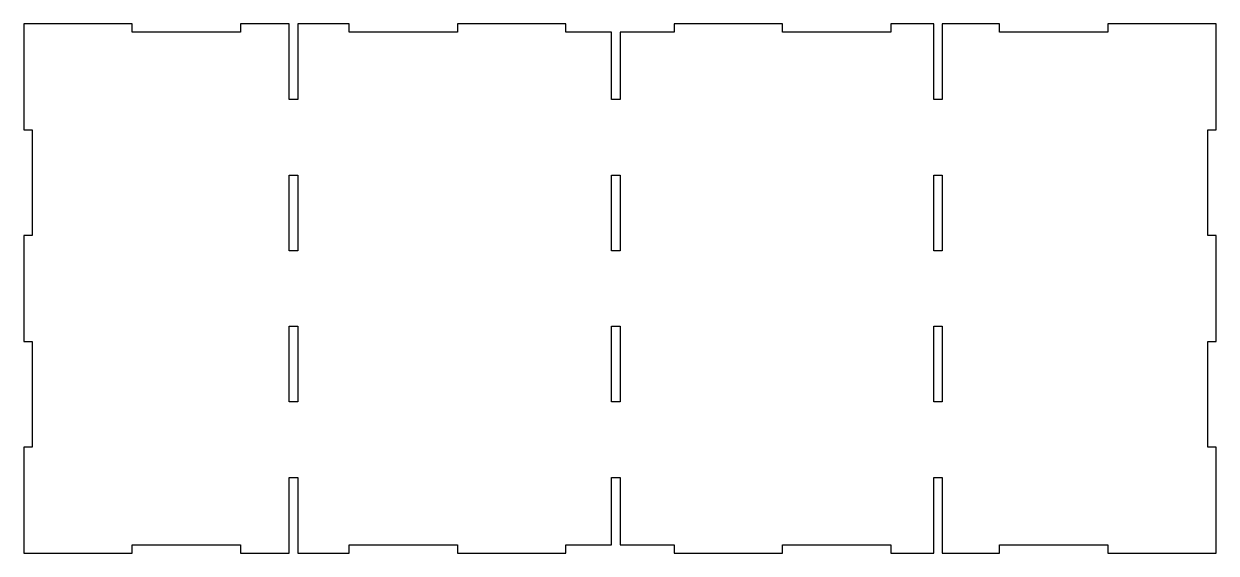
# Model space of a CAD drawing. Header units: millimetres. Extents: x 0 to 450, y -200 to 0.
import ezdxf

# ---------------------------------------------------------------- set-up
doc = ezdxf.new("R2010")
doc.units = ezdxf.units.MM
doc.layers.get('0').update_dxf_attribs({"linetype": 'CONTINUOUS'})

msp = doc.modelspace()

# ---------------------------------------------------------------- linework, layer by layer
for points in [[(100.18, -28.57), (100.18, 0), (81.82, 0), (81.82, -3.2), (40.91, -3.2), (40.91, 0), (0, 0), (0, -40), (3.2, -40), (3.2, -80), (0, -80), (0, -120), (3.2, -120), (3.2, -160), (0, -160), (0, -200), (40.91, -200), (40.91, -196.8), (81.82, -196.8), (81.82, -200), (100.18, -200), (100.18, -171.43), (103.38, -171.43), (103.38, -200), (122.73, -200), (122.73, -196.8), (163.64, -196.8), (163.64, -200), (204.55, -200), (204.55, -196.8), (221.8, -196.8), (221.8, -171.43), (225, -171.43), (225, -196.8), (245.45, -196.8), (245.45, -200), (286.36, -200), (286.36, -196.8), (327.27, -196.8), (327.27, -200), (343.42, -200), (343.42, -171.43), (346.62, -171.43), (346.62, -200), (368.18, -200), (368.18, -196.8), (409.09, -196.8), (409.09, -200), (450, -200), (450, -160), (446.8, -160), (446.8, -120), (450, -120), (450, -80), (446.8, -80), (446.8, -40), (450, -40), (450, 0), (409.09, 0), (409.09, -3.2), (368.18, -3.2), (368.18, 0), (346.62, 0), (346.62, -28.57), (343.42, -28.57), (343.42, 0), (327.27, 0), (327.27, -3.2), (286.36, -3.2), (286.36, 0), (245.45, 0), (245.45, -3.2), (225, -3.2), (225, -28.57), (221.8, -28.57), (221.8, -3.2), (204.55, -3.2), (204.55, 0), (163.64, 0), (163.64, -3.2), (122.73, -3.2), (122.73, 0), (103.38, 0), (103.38, -28.57)], [(103.38, -57.14), (103.38, -85.71), (100.18, -85.71), (100.18, -57.14)], [(221.8, -57.14), (225, -57.14), (225, -85.71), (221.8, -85.71)], [(343.42, -57.14), (346.62, -57.14), (346.62, -85.71), (343.42, -85.71)], [(103.38, -114.29), (103.38, -142.86), (100.18, -142.86), (100.18, -114.29)], [(221.8, -114.29), (225, -114.29), (225, -142.86), (221.8, -142.86)], [(343.42, -114.29), (346.62, -114.29), (346.62, -142.86), (343.42, -142.86)]]:
    msp.add_lwpolyline(points, close=True)

doc.saveas('drawing.dxf')
